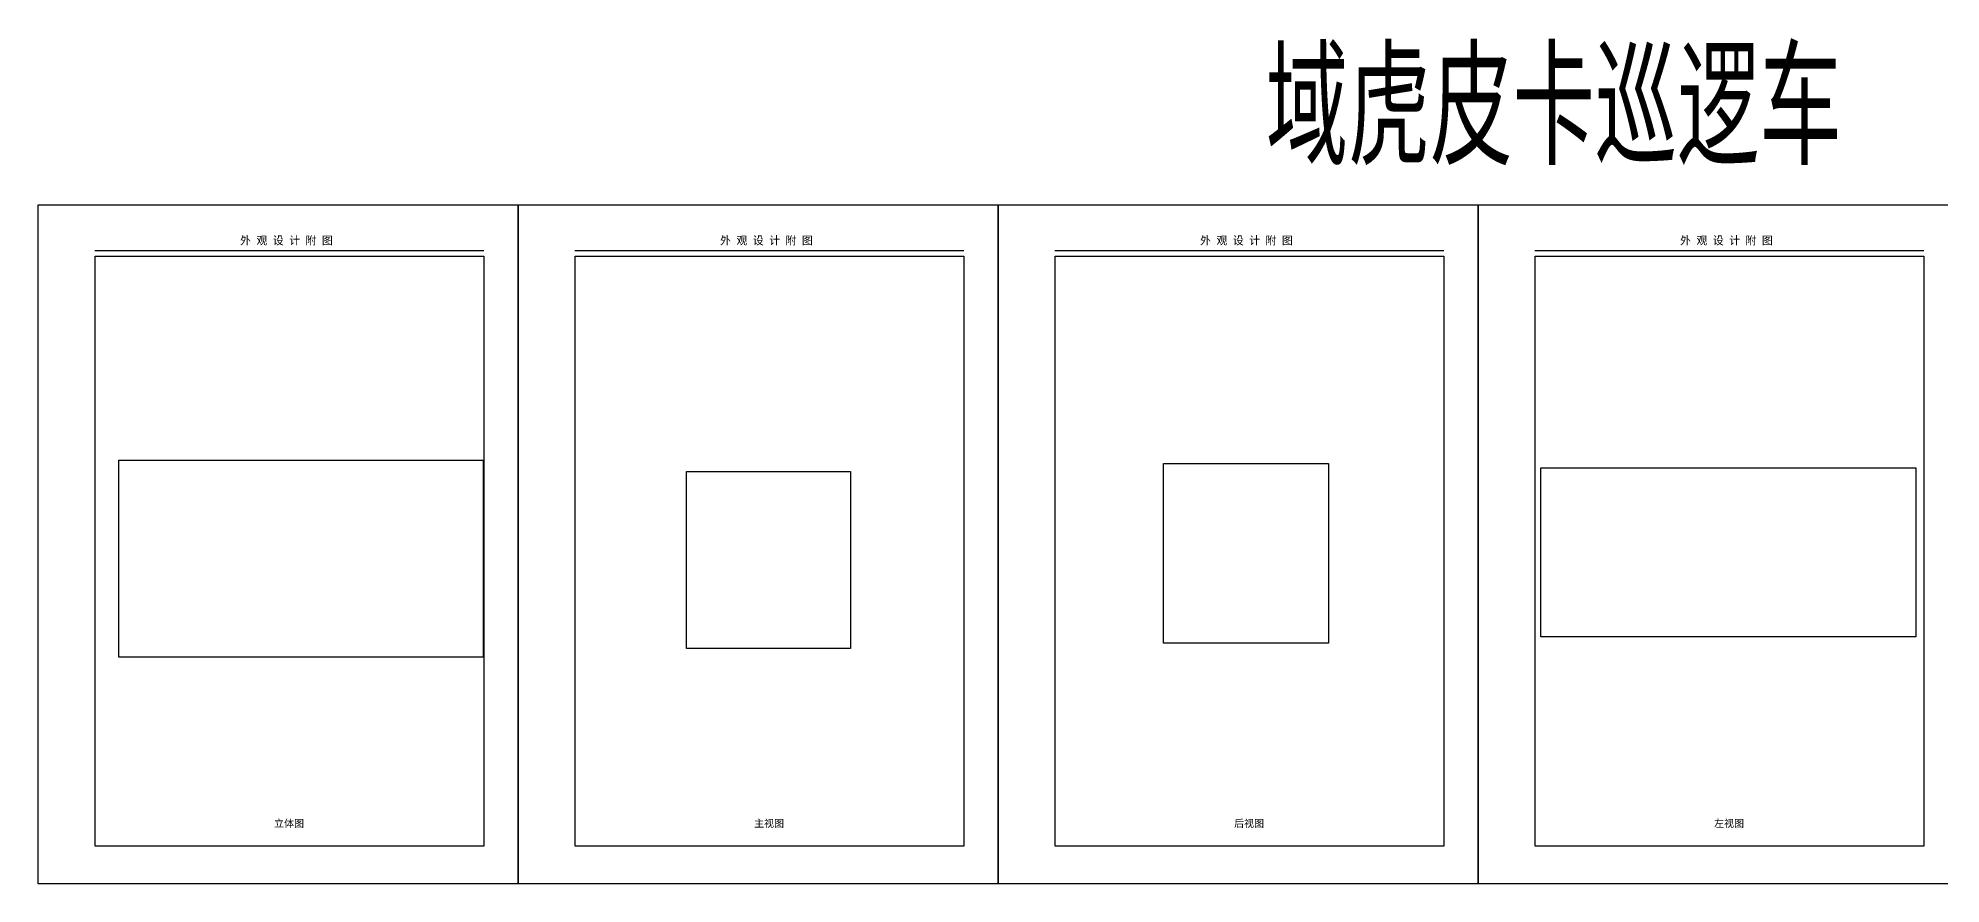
# Model space of a CAD drawing. Header units: millimetres. Extents: x 1846 to 3316, y 204 to 574.
# Drawn here: x 1846 to 2678, y 204 to 574 of the extents above; entities that cross this region are included whole.
import ezdxf

# ---------------------------------------------------------------- set-up
doc = ezdxf.new("R2010")
doc.units = ezdxf.units.MM
doc.layers.get('0').update_dxf_attribs({"plot": 0})
doc.layers.add('A', color=7, linetype='Continuous')
doc.layers.add('图层1', color=7, linetype='Continuous')
doc.styles.get("Standard").update_dxf_attribs({"font": 'txt', "bigfont": 'gbcbig.shx'})
picture_1 = doc.add_image_def('image1.jpg', size_in_pixel=(3889, 2102))
picture_2 = doc.add_image_def('image2.jpg', size_in_pixel=(2753, 2971))
picture_3 = doc.add_image_def('image3.jpg', size_in_pixel=(2408, 2621))
picture_4 = doc.add_image_def('image4.jpg', size_in_pixel=(4687, 2112))

msp = doc.modelspace()

# ---------------------------------------------------------------- linework, layer by layer
at = {"color": 3, "lineweight": 25}
for points in [[(1845.9, 501.22), (2055.9, 501.22), (2055.9, 204.22), (1845.9, 204.22)], [(2055.9, 501.22), (2265.9, 501.22), (2265.9, 204.22), (2055.9, 204.22)], [(2265.9, 501.22), (2475.9, 501.22), (2475.9, 204.22), (2265.9, 204.22)], [(2475.9, 501.22), (2685.9, 501.22), (2685.9, 204.22), (2475.9, 204.22)]]:
    msp.add_lwpolyline(points, close=True, dxfattribs=at)
at = {"color": 1, "lineweight": 25}
for points in [[(2040.9, 220.72), (1870.9, 220.72), (1870.9, 478.72), (2040.9, 478.72)], [(2250.9, 220.72), (2080.9, 220.72), (2080.9, 478.72), (2250.9, 478.72)], [(2460.9, 220.72), (2290.9, 220.72), (2290.9, 478.72), (2460.9, 478.72)], [(2670.9, 220.72), (2500.9, 220.72), (2500.9, 478.72), (2670.9, 478.72)]]:
    msp.add_lwpolyline(points, close=True, dxfattribs=at)
at = {"layer": 'A', "color": 7}
for p, q in [((1870.68, 481.16), (2040.9, 481.16)), ((2080.68, 481.16), (2250.9, 481.16)), ((2290.68, 481.16), (2460.9, 481.16)), ((2500.68, 481.16), (2670.9, 481.16))]:
    msp.add_line(p, q, dxfattribs=at)

# ---------------------------------------------------------------- texts
at = {"layer": 'A', "lineweight": 25, "attachment_point": 1}
for s, insert, char_height, width in [('{\\fSimHei|b0|i0|c134|p49;外 观 设 计 附 图}', (1934.28, 487.33), 3.5, 48.0069), ('{\\fSimHei|b0|i0|c134|p49;外 观 设 计 附 图}', (2144.28, 487.33), 3.5, 48.0069), ('{\\fSimHei|b0|i0|c134|p49;外 观 设 计 附 图}', (2354.28, 487.33), 3.5, 48.0069), ('{\\fSimHei|b0|i0|c134|p49;外 观 设 计 附 图}', (2564.28, 487.33), 3.5, 48.0069), ('{\\fSimSun|b0|i0|c134|p2;立体图}', (1949.17, 232.28), 3.2, 16.0565), ('{\\fSimSun|b0|i0|c134|p2;主视图}', (2159.17, 232.28), 3.2, 25.5105), ('{\\fSimSun|b0|i0|c134|p2;后视图}', (2369.17, 232.28), 3.2, 13.3672), ('{\\fSimSun|b0|i0|c134|p2;左视图}', (2579.17, 232.28), 3.2, 13.4533)]:
    msp.add_mtext(s, dxfattribs=dict(at, insert=insert, char_height=char_height, width=width))
at = {"layer": '图层1', "color": 7, "insert": (2383.01, 568.59), "char_height": 50, "width": 258.0194, "attachment_point": 1}
msp.add_mtext('域虎皮卡巡逻车', dxfattribs=at)

# ---------------------------------------------------------------- pictures from other files: only their frames are drawn
at = {"layer": '图层1', "color": 7}
image = msp.add_image(picture_1, insert=(1881.27, 303.38), size_in_units=(159.43, 86.17), dxfattribs=at)
image.dxf.flags = 7
image = msp.add_image(picture_2, insert=(2129.59, 307.15), size_in_units=(71.68, 77.35), dxfattribs=at)
image.dxf.flags = 7
image = msp.add_image(picture_3, insert=(2338.24, 309.46), size_in_units=(72.2, 78.59), dxfattribs=at)
image.dxf.flags = 7
image = msp.add_image(picture_4, insert=(2503.32, 312.21), size_in_units=(164.15, 73.97), dxfattribs=at)
image.dxf.flags = 7

doc.saveas('drawing.dxf')
